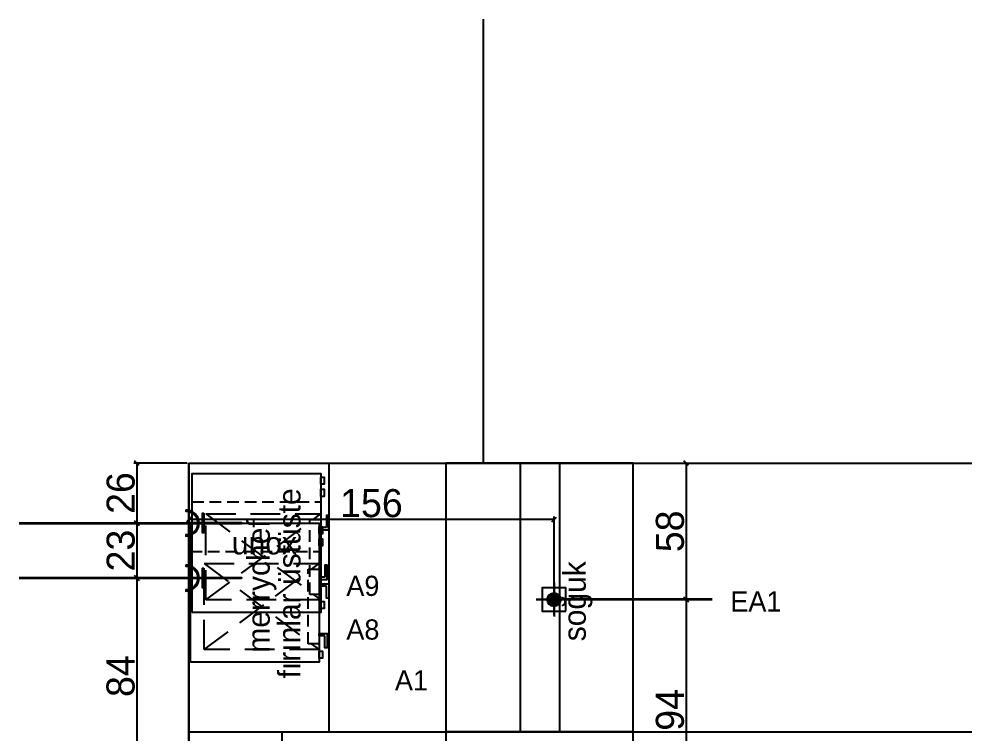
# Model space of a CAD drawing. Header units: millimetres. Extents: x 20717 to 22996, y 3448 to 4068.
# Drawn here: x 21743.3 to 22150.7, y 3761.4 to 4067.6 of the extents above; entities that cross this region are included whole.
import ezdxf
from ezdxf.enums import TextEntityAlignment as Align

# ---------------------------------------------------------------- set-up
doc = ezdxf.new("R2010")
doc.units = ezdxf.units.MM
doc.linetypes.add('DASHED', pattern=[19.049999999999997, 12.7, -6.349999999999998])
doc.linetypes.add('HIDDENX2', pattern=[0.75, 0.5, -0.25])
for name, color, linetype in [('-DWG_ANA', 7, 'Continuous'), ('ELEKTRİK', 10, 'Continuous'), ('Kıtc-002 Çizgi', 7, 'Continuous'), ('Kıtc-006 Yazı 001', 1, 'Continuous'), ('Kıtc-011 Elk Tes Yazı 001', 1, 'Continuous'), ('S2000-002 Çizgi', 7, 'Continuous')]:
    doc.layers.add(name, color=color, linetype=linetype)
doc.layers.add('ELK', color=1, linetype='Continuous', lineweight=35)
doc.styles.get("Standard").update_dxf_attribs({"font": 'stylu.ttf', "height": 12})
doc.styles.add('TAKSİM', font='GOTHIC.TTF', dxfattribs={"height": 20})
doc.dimstyles.new('ISO-25', dxfattribs={"dimtxt": 10, "dimasz": 8, "dimexe": 1.25, "dimexo": 0.625, "dimtad": 1, "dimdec": 0, "dimtxsty": 'Standard', "dimblk": 'OBLIQUE', "dimcen": 2.5, "dimadec": 0, "dimazin": 0, "dimtfac": 1, "dimtdec": 0, "dimtmove": 0, "dimatfit": 3, "dimldrblk": 'OBLIQUE', "dimfxl": 1, "dimarcsym": 0})

# ---------------------------------------------------------------- blocks, each defined once
blk = doc.blocks.new('A$C37970E4B')
at = {"layer": 'Kıtc-002 Çizgi', "linetype": 'HIDDENX2', "ltscale": 10}
blk.add_line((47.35340392496437, 58.53726743273364), (47.35340392496437, 3.537267432733641), dxfattribs=at)
at = {"layer": 'Kıtc-002 Çizgi', "linetype": 'DASHED'}
for p, q in [((5.43687330778084, 52.59300852423528), (42.16752041409745, 3.537267432733641)), ((42.16752041409745, 52.59300852423528), (5.43687330778084, 3.537267432733641))]:
    blk.add_line(p, q, dxfattribs=at)
at = {"layer": 'Kıtc-002 Çizgi'}
for points in [[(-1.54009921971e-05, 58.53726743273364), (59.49998459900779, 58.53726743273364), (59.49998459900779, 3.537267432733641), (-1.54009921971e-05, 3.537267432733641)], [(1.665319997418919, 3.537267432733641), (4.729708850360112, 3.537267432733641), (4.729708850360112, 2.120724199145115), (1.665319997418919, 2.120724199145115)], [(49.7106270348213, 3.534541980482571), (52.77501588776431, 3.534541980482571), (52.77501588776431, 2.120724199145115), (49.7106270348213, 2.120724199145115)], [(54.89651243917615, 3.534541980482571), (57.96090129211735, 3.534541980482571), (57.96090129211735, 2.120724199145115), (54.89651243917615, 2.120724199145115)]]:
    blk.add_lwpolyline(points, close=True, dxfattribs=at)
at = {"layer": 'Kıtc-002 Çizgi', "linetype": 'DASHED'}
blk.add_lwpolyline([(5.43687330778084, 52.59300852423528), (42.16752041409745, 52.59300852423528), (42.16752041409745, 3.537267432733641), (5.43687330778084, 3.537267432733641)], close=True, dxfattribs=at)
at = {"layer": 'Kıtc-002 Çizgi', "linetype": 'HIDDENX2', "ltscale": 10}
blk.add_lwpolyline([(7.794094524149841, 8.247272393862657), (39.81029919772664, 8.247272393862657), (39.81029919772664, 3.537267432733641), (7.794094524149841, 3.537267432733641)], close=True, dxfattribs=at)
at = {"layer": 'Kıtc-002 Çizgi'}
for points in [[(11.27281865023724, -3.5917591958e-06), (6.1440441235045, -3.5917591958e-06), (6.152364489027603, 0.999996408240804), (11.27281865023724, 0.999996408240804)], [(11.27281865023724, 0.999996408240804), (11.27281865023724, 3.534544218276095), (12.27281865023724, 3.534544218276095), (12.27281865023724, -3.5917591958e-06), (11.27281865023724, -3.5917591958e-06)], [(36.33157507163924, 0.999996408240804), (36.33157507163924, 3.534544218276095), (35.33157507163924, 3.534544218276095), (35.33157507163924, -3.5917591958e-06), (36.33157507163924, -3.5917591958e-06)], [(36.33157507163924, -3.5917591958e-06), (41.46034959837197, -3.5917591958e-06), (41.45202923284887, 0.999996408240804), (36.33157507163924, 0.999996408240804)]]:
    blk.add_lwpolyline(points, dxfattribs=at)
blk = doc.blocks.new('A$C611F6802')
at = {"layer": '-DWG_ANA'}
h = blk.add_hatch(dxfattribs=at)
h.set_pattern_fill('ANSI31', color=1, style=0)
h.set_pattern_definition([(45, (-55670.14020227872, -22065.11067284289), (-0.08838834764831843, 0.08838834764831845), [])])
h.paths.add_polyline_path([(4.423971784401617, 7.700424825947266, 1), (10.13888412773802, 7.700424825947266, 1)])
at = {"layer": '-DWG_ANA', "color": 1}
for p, q in [((7.28142795606982, 7.700424825947266), (7.28142795606982, 15.25836134111159)), ((7.28142795606982, 15.25836134111159), (7.28142795606982, 0)), ((7.28142795606982, 7.629180670555797), (0, 7.629180670555797)), ((7.28142795606982, 7.629180670555797), (14.67722620816494, 7.629180670555797)), ((14.67722620816494, 7.629180670555797), (7.28142795606982, 7.629180670555797))]:
    blk.add_line(p, q, dxfattribs=at)
blk.add_lwpolyline([(2.28142795606982, 2.700424825947266), (12.28142795606982, 2.700424825947266), (12.28142795606982, 12.70042482594727), (2.28142795606982, 12.70042482594727)], close=True, dxfattribs=at)
blk.add_circle((7.28142795606982, 7.700424825947266), 2.857456171668203, dxfattribs=at)
blk = doc.blocks.new('A$C50025146')
at = {"layer": 'ELEKTRİK'}
for points in [[(16.0258407970905, 9.846670621633166), (16.5885051934838, 9.846670621633166), (16.5885051934838, 1.406704675742731), (16.0258407970905, 1.406704675742731)], [(6.940050297998823e-05, 5.345355450490388), (6.940050297998823e-05, 5.908019846885509), (22.50664525620232, 5.908019846885509), (22.50664525620232, 5.345355450490388)]]:
    blk.add_hatch(color=256, dxfattribs=at).paths.add_polyline_path(points)
h = blk.add_hatch(color=256, dxfattribs=at)
edge = h.paths.add_edge_path()
edge.add_line((23.70435837441619, 11.25333161261187), (23.70435837441619, 10.69066721622039))
edge.add_ellipse((23.70435837441619, 5.626687648689767), major_axis=(3.580774291992597, -3.580774291992606), ratio=0.9999999999999413, start_angle=134.9999999999983, end_angle=314.9999999999983)
edge.add_line((23.70435837441619, 0.5627080811555061), (23.70435837441619, 4.368476402305532e-05))
edge.add_ellipse((23.70435837441619, 5.626687648689767), major_axis=(3.978638102213783, 3.978638102213774), ratio=0.9999999999999128, start_angle=45.0000000000025, end_angle=225.0000000000025, ccw=False)
for points, elevation in [([(16.0258407970905, 1.406704675742731), (16.0258407970905, 9.846670621633166), (16.5885051934838, 9.846670621633166), (16.5885051934838, 1.406704675742731)], 4.791194770819646e-08), ([(6.940050297998823e-05, 5.908019846885509), (22.50664525620232, 5.908019846885509), (22.50664525620232, 5.345355450490388), (6.940050297998823e-05, 5.345355450490388)], 4.794507297291503e-08)]:
    blk.add_lwpolyline(points, close=True, dxfattribs=dict(at, elevation=elevation))
at = {"layer": 'ELEKTRİK', "elevation": 4.798666618537076e-08}
blk.add_lwpolyline([(23.70435837441437, 4.368476402305532e-05), (23.70435837441619, 0.5627080811555061, -0.9999999999999944), (23.70435837441619, 10.69066721622039), (23.70435837441619, 11.25333161261187, 0.9999999999999944)], format="xyb", close=True, dxfattribs=at)
blk = doc.blocks.new('_Oblique')
at = {"layer": 'Kıtc-011 Elk Tes Yazı 001', "color": 0, "lineweight": -2}
blk.add_line((-0.5, -0.5), (0.5, 0.5), dxfattribs=at)
blk = doc.blocks.new('*D205')
at = {"layer": 'Defpoints', "color": 0, "transparency": 16777216}
for p in [(21815.83751204385, 3877.692234812633), (21793.66302204709, 3852.008370959118), (21815.83751204385, 3852.008370959118)]:
    blk.add_point(p, dxfattribs=at)
at = {"layer": 'S2000-002 Çizgi', "color": 0, "lineweight": -2, "transparency": 16777216}
for p, q in [((21815.21251204385, 3877.692234812633), (21792.41302204709, 3877.692234812633)), ((21793.66302204709, 3877.692234812633), (21793.66302204709, 3852.008370959118)), ((21815.21251204385, 3852.008370959118), (21792.41302204709, 3852.008370959118))]:
    blk.add_line(p, q, dxfattribs=at)
at = {"layer": 'S2000-002 Çizgi', "color": 0, "lineweight": -2, "transparency": 16777216, "xscale": 2, "yscale": 2, "zscale": 2}
for p, rotation in [((21793.66302204709, 3877.692234812633), 90), ((21793.66302204709, 3852.008370959118), 270)]:
    blk.add_blockref('_Oblique', p, dxfattribs=dict(at, rotation=rotation))
at = {"layer": 'S2000-002 Çizgi', "color": 0, "transparency": 16777216, "insert": (21786.81401033406, 3864.850302885868), "char_height": 12, "attachment_point": 5, "rotation": 90}
blk.add_mtext('26', dxfattribs=at)
blk = doc.blocks.new('*D206')
at = {"layer": 'Defpoints', "color": 0, "transparency": 16777216}
for p in [(21815.83751204385, 3852.008370959118), (21793.6630220471, 3828.521330715223), (21815.83751204385, 3828.521330715223)]:
    blk.add_point(p, dxfattribs=at)
at = {"layer": 'S2000-002 Çizgi', "color": 0, "lineweight": -2, "transparency": 16777216}
for p, q in [((21815.21251204385, 3852.008370959118), (21792.4130220471, 3852.008370959118)), ((21793.6630220471, 3852.008370959118), (21793.6630220471, 3828.521330715223)), ((21815.21251204385, 3828.521330715223), (21792.4130220471, 3828.521330715223))]:
    blk.add_line(p, q, dxfattribs=at)
at = {"layer": 'S2000-002 Çizgi', "color": 0, "lineweight": -2, "transparency": 16777216, "xscale": 2, "yscale": 2, "zscale": 2}
for p, rotation in [((21793.6630220471, 3852.008370959118), 90), ((21793.6630220471, 3828.521330715223), 270)]:
    blk.add_blockref('_Oblique', p, dxfattribs=dict(at, rotation=rotation))
at = {"layer": 'S2000-002 Çizgi', "color": 0, "transparency": 16777216, "insert": (21786.82279510712, 3840.264850837163), "char_height": 12, "attachment_point": 5, "rotation": 90}
blk.add_mtext('23', dxfattribs=at)
blk = doc.blocks.new('*D207')
at = {"layer": 'Defpoints', "color": 0, "transparency": 16777216}
for p in [(21815.83751204385, 3828.521330715223), (21793.66302204711, 3744.567641369758), (21814.63979892564, 3744.567641369758)]:
    blk.add_point(p, dxfattribs=at)
at = {"layer": 'S2000-002 Çizgi', "color": 0, "lineweight": -2, "transparency": 16777216}
for p, q in [((21815.21251204385, 3828.521330715223), (21792.41302204711, 3828.521330715223)), ((21793.66302204711, 3828.521330715223), (21793.66302204711, 3744.567641369758)), ((21814.01479892564, 3744.567641369758), (21792.41302204711, 3744.567641369758))]:
    blk.add_line(p, q, dxfattribs=at)
at = {"layer": 'S2000-002 Çizgi', "color": 0, "lineweight": -2, "transparency": 16777216, "xscale": 2, "yscale": 2, "zscale": 2}
for p, rotation in [((21793.66302204711, 3828.521330715223), 90), ((21793.66302204711, 3744.567641369758), 270)]:
    blk.add_blockref('_Oblique', p, dxfattribs=dict(at, rotation=rotation))
at = {"layer": 'S2000-002 Çizgi', "color": 0, "transparency": 16777216, "insert": (21786.77008646877, 3786.544486042483), "char_height": 12, "attachment_point": 5, "rotation": 90}
blk.add_mtext('84', dxfattribs=at)
blk = doc.blocks.new('*D214')
at = {"layer": 'Defpoints', "color": 0, "transparency": 16777216}
for p in [(21815.83751204384, 3853.575009641563), (21972.10438433605, 3811.98139366845), (21815.83751204384, 3762.692234812631)]:
    blk.add_point(p, dxfattribs=at)
at = {"layer": 'S2000-002 Çizgi', "color": 0, "lineweight": -2, "transparency": 16777216}
for p, q in [((21815.83751204384, 3763.317234812631), (21815.83751204384, 3854.825009641563)), ((21972.10438433605, 3812.60639366845), (21972.10438433605, 3854.825009641563)), ((21972.10438433605, 3853.575009641563), (21815.83751204384, 3853.575009641563))]:
    blk.add_line(p, q, dxfattribs=at)
at = {"layer": 'S2000-002 Çizgi', "color": 0, "lineweight": -2, "transparency": 16777216, "xscale": 2, "yscale": 2, "zscale": 2, "rotation": 180}
blk.add_blockref('_Oblique', (21815.83751204384, 3853.575009641563), dxfattribs=at)
at = {"layer": 'S2000-002 Çizgi', "color": 0, "lineweight": -2, "transparency": 16777216, "xscale": 2, "yscale": 2, "zscale": 2}
blk.add_blockref('_Oblique', (21972.10438433605, 3853.575009641563), dxfattribs=at)
at = {"layer": 'S2000-002 Çizgi', "color": 0, "transparency": 16777216, "insert": (21893.97094818994, 3860.459160446834), "char_height": 12, "attachment_point": 5}
blk.add_mtext('156', dxfattribs=at)
blk = doc.blocks.new('*D215')
at = {"layer": 'Defpoints', "color": 0, "transparency": 16777216}
for p in [(22005.83751204385, 3877.692234812633), (22005.83751204385, 3819.262821624521), (22028.55152896207, 3819.262821624521)]:
    blk.add_point(p, dxfattribs=at)
at = {"layer": 'S2000-002 Çizgi', "color": 0, "lineweight": -2, "transparency": 16777216}
for p, q in [((22006.46251204385, 3877.692234812633), (22029.80152896207, 3877.692234812633)), ((22028.55152896207, 3877.692234812633), (22028.55152896207, 3819.262821624521)), ((22006.46251204385, 3819.262821624521), (22029.80152896207, 3819.262821624521))]:
    blk.add_line(p, q, dxfattribs=at)
at = {"layer": 'S2000-002 Çizgi', "color": 0, "lineweight": -2, "transparency": 16777216, "xscale": 2, "yscale": 2, "zscale": 2}
for p, rotation in [((22028.55152896207, 3877.692234812633), 90), ((22028.55152896207, 3819.262821624521), 270)]:
    blk.add_blockref('_Oblique', p, dxfattribs=dict(at, rotation=rotation))
at = {"layer": 'S2000-002 Çizgi', "color": 0, "transparency": 16777216, "insert": (22021.66737815679, 3848.47752821857), "char_height": 12, "attachment_point": 5, "rotation": 90}
blk.add_mtext('58', dxfattribs=at)
blk = doc.blocks.new('*D216')
at = {"layer": 'Defpoints', "color": 0, "transparency": 16777216}
for p in [(22005.83751204385, 3819.262821624521), (22005.83751204385, 3724.941063820163), (22028.55152896207, 3724.941063820163)]:
    blk.add_point(p, dxfattribs=at)
at = {"layer": 'S2000-002 Çizgi', "color": 0, "lineweight": -2, "transparency": 16777216}
for p, q in [((22006.46251204385, 3819.262821624521), (22029.80152896207, 3819.262821624521)), ((22028.55152896207, 3819.262821624521), (22028.55152896207, 3724.941063820163)), ((22006.46251204385, 3724.941063820163), (22029.80152896207, 3724.941063820163))]:
    blk.add_line(p, q, dxfattribs=at)
at = {"layer": 'S2000-002 Çizgi', "color": 0, "lineweight": -2, "transparency": 16777216, "xscale": 2, "yscale": 2, "zscale": 2}
for p, rotation in [((22028.55152896207, 3819.262821624521), 90), ((22028.55152896207, 3724.941063820163), 270)]:
    blk.add_blockref('_Oblique', p, dxfattribs=dict(at, rotation=rotation))
at = {"layer": 'S2000-002 Çizgi', "color": 0, "transparency": 16777216, "insert": (22021.65859338374, 3772.101942722335), "char_height": 12, "attachment_point": 5, "rotation": 90}
blk.add_mtext('94', dxfattribs=at)

msp = doc.modelspace()

# ---------------------------------------------------------------- linework, layer by layer
at = {"color": 1}
for p, q in [((21941.83751204384, 3877.692234812631), (21941.83751204384, 4067.62136574269)), ((21815.83751204384, 3480.692234812631), (21815.83751204384, 3877.692234812631)), ((21815.83751204384, 3877.692234812631), (21941.83751204384, 3877.692234812631)), ((21941.83751204384, 3877.692234812631), (22150.74818306149, 3877.692234812631)), ((21815.83751204384, 3762.692234812631), (22150.74818306149, 3762.692234812631))]:
    msp.add_line(p, q, dxfattribs=at)
at = {"layer": 'ELK', "color": 1}
for p, q in [((21743.29740310174, 3852.008370959087), (21815.83751204384, 3852.008370959116)), ((21743.29740310174, 3828.521330715192), (21815.83751204384, 3828.521330715221)), ((22039.62422767132, 3819.262821624519), (21972.03314018065, 3819.262821624519))]:
    msp.add_line(p, q, dxfattribs=at)
at = {"layer": 'S2000-002 Çizgi'}
for p, q in [((21815.83751204384, 3877.692234812631), (21815.83751204384, 3762.692234812631)), ((21815.83751204384, 3877.692234812631), (21815.83751204384, 3480.692234812631)), ((21815.83751204384, 3877.692234812631), (21875.83751204384, 3877.692234812631)), ((21875.83751204384, 3762.692234812631), (21875.83751204384, 3877.692234812631)), ((21957.51173381597, 3877.692234812631), (21957.51173381597, 3762.692234812631)), ((21974.42288546242, 3877.692234812631), (21974.42288546242, 3762.692234812631)), ((21855.83751204384, 3480.692234812631), (21855.83751204384, 3762.692234812631))]:
    msp.add_line(p, q, dxfattribs=at)
msp.add_lwpolyline([(21925.83751204384, 3762.692234812631), (22005.83751204384, 3762.692234812631), (22005.83751204384, 3877.692234812631), (21925.83751204384, 3877.692234812631)], close=True, dxfattribs=at)
msp.add_lwpolyline([(22005.83751204384, 3540.692234812631), (22005.83751204384, 3762.692234812631), (21925.83751204384, 3762.692234812631), (21925.83751204384, 3540.692234812631)], dxfattribs=at)

# ---------------------------------------------------------------- block references
at = {"layer": '-DWG_ANA', "color": 0, "rotation": 90.00000000000001}
msp.add_blockref('A$C611F6802', (21979.7335650066, 3811.98139366845), dxfattribs=at)
at = {"layer": 'ELEKTRİK', "rotation": 180}
for p in [(21838.34415730005, 3857.635058607822, -4.794507302285922e-08), (21838.34415730005, 3834.148018363927, -4.794507302285922e-08)]:
    msp.add_blockref('A$C50025146', p, dxfattribs=at)
at = {"layer": 'Kıtc-002 Çizgi', "rotation": 90}
for p in [(21875.81802118307, 3813.738596011221), (21875.11139940375, 3792.508386360108)]:
    msp.add_blockref('A$C37970E4B', p, dxfattribs=at)

# ---------------------------------------------------------------- texts
at = {"style": 'TAKSİM'}
for s, p in [('A9', (21890.31698497088, 3820.848090868158)), ('A8', (21890.31698497088, 3802.162657757529)), ('A1', (21911.08721282405, 3780.441745003899))]:
    msp.add_text(s, height=8.64, dxfattribs=at).set_placement(p, align=Align.CENTER)
at = {"layer": 'ELK', "color": 1, "style": 'TAKSİM'}
msp.add_text('EA1', height=8.64, dxfattribs=at).set_placement((22047.44934434208, 3814.179032382262))
at = {"layer": 'Kıtc-006 Yazı 001'}
for s, p in [('fırınlar üstüste', (21863.62359968982, 3785.55639017991)), ('merrychef', (21850.49041824855, 3796.567448977245)), ('soğuk', (21985.62374167195, 3801.453914160517))]:
    msp.add_text(s, height=9.6, rotation=90, dxfattribs=at).set_placement(p)
msp.add_text('unox', height=9.6, dxfattribs=at).set_placement((21834.2973923172, 3838.626369755285))

# ---------------------------------------------------------------- dimensions: what is measured, and where the dimension line sits
at = {"layer": 'S2000-002 Çizgi'}
for base, p1, p2, override, picture, middle in [((21793.66302204709, 3852.008370959118), (21815.83751204384, 3877.692234812631), (21815.83751204384, 3852.008370959116), {"dimtxt": 7, "dimasz": 2}, '*D205', (21786.81401033406, 3864.850302885868)), ((22028.55152896207, 3819.262821624521), (22005.83751204384, 3877.692234812631), (22005.83751204384, 3819.262821624519), {"dimtxt": 7, "dimasz": 2}, '*D215', (22021.66737815679, 3848.47752821857)), ((21793.6630220471, 3828.521330715223), (21815.83751204384, 3852.008370959116), (21815.83751204384, 3828.521330715221), {"dimtxt": 7, "dimasz": 2, "dimtmove": 1}, '*D206', (21786.82279510712, 3840.264850837163)), ((21793.66302204711, 3744.567641369758), (21815.83751204384, 3828.521330715221), (21814.63979892564, 3744.567641369757), {"dimtxt": 7, "dimasz": 2, "dimtmove": 1}, '*D207', (21786.77008646877, 3786.544486042483)), ((22028.55152896207, 3724.941063820163), (22005.83751204384, 3819.262821624519), (22005.83751204384, 3724.941063820161), {"dimtxt": 7, "dimasz": 2, "dimtmove": 1}, '*D216', (22021.65859338374, 3772.101942722335))]:
    dim = msp.add_linear_dim(base=base, p1=p1, p2=p2, angle=90, dimstyle='ISO-25', override=override, dxfattribs=at)
    dim.commit()
    dim.dimension.update_dxf_attribs({"geometry": picture, "text_midpoint": middle})
dim = msp.add_linear_dim(base=(21815.83751204384, 3853.575009641563), p1=(21972.10438433605, 3811.98139366845), p2=(21815.83751204384, 3762.692234812631), dimstyle='ISO-25', override={"dimtxt": 7, "dimasz": 2}, dxfattribs=at)
dim.commit()
dim.dimension.update_dxf_attribs({"geometry": '*D214', "text_midpoint": (21893.97094818994, 3860.459160446834)})

doc.saveas('drawing.dxf')
